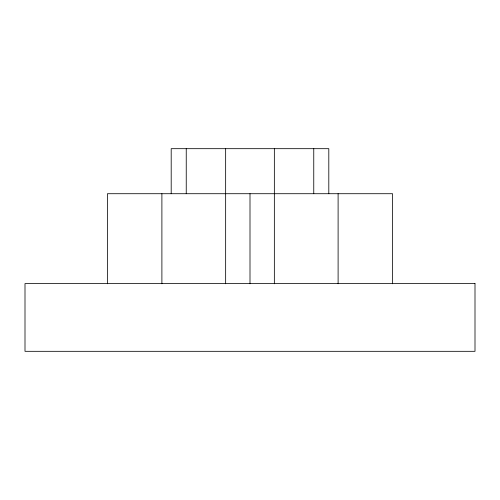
<?xml version="1.0" encoding="UTF-8"?>
<svg xmlns="http://www.w3.org/2000/svg" width="500" height="500" viewBox="0 0 500 500"><rect width="100%" height="100%" fill="white"/><g stroke="black" fill="none" stroke-linecap="round" stroke-linejoin="round"><path stroke-width="0.75" d="M392.562 283.775L392.562 193.713L107.438 193.713L107.438 283.775M338.106 193.713L338.106 283.775M328.806 193.713L328.806 148.681L171.194 148.681L171.194 193.713M313.756 148.681L313.756 193.713M274.35 148.681L274.35 283.775M250 193.713L250 283.775M225.65 148.681L225.65 283.775M186.244 148.681L186.244 193.713M161.894 193.713L161.894 283.775M475 283.6L25 283.6L25 351.319L475 351.319L475 283.6"/></g></svg>
